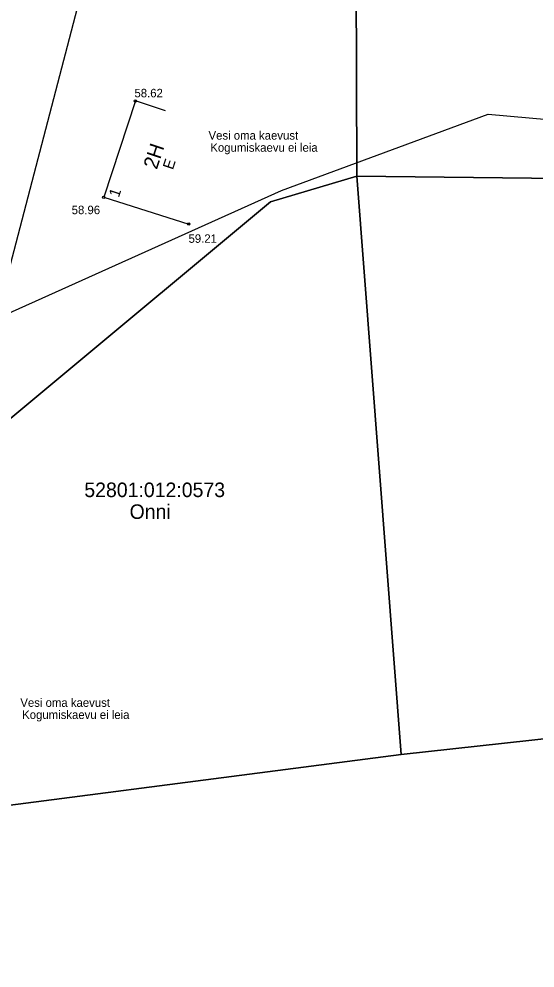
# Model space of a CAD drawing. Extents: x 642646 to 644682, y 6455426 to 6458531.
# Drawn here: x 643905.1 to 643947.6, y 6457363.3 to 6457441.6 of the extents above; entities that cross this region are included whole.
import ezdxf

# ---------------------------------------------------------------- set-up
doc = ezdxf.new("R2010")
doc.units = 0
for name, color, linetype in [('HOONE', 7, 'Continuous'), ('KORGUS', 7, 'Continuous'), ('MOOTPIIR', 7, 'Continuous'), ('PIIR', 7, 'Continuous'), ('PIIRASULA', 7, 'Continuous')]:
    doc.layers.add(name, color=color, linetype=linetype)

msp = doc.modelspace()

# ---------------------------------------------------------------- linework, layer by layer
at = {"layer": 'HOONE'}
msp.add_lwpolyline([(643917.173, 6457434.022), (643914.698, 6457434.834), (643912.092, 6457426.888), (643919.093, 6457424.68)], dxfattribs=at)
at = {"layer": 'KORGUS'}
for centre in [(643914.698, 6457434.834), (643912.092, 6457426.888), (643919.093, 6457424.68)]:
    msp.add_circle(centre, 0.1, dxfattribs=at)
at = {"layer": 'MOOTPIIR'}
msp.add_lwpolyline([(643866.602, 6457452.494), (643909.908, 6457442.487), (643903.522, 6457418.161), (643898.805, 6457397.711), (643909.353, 6457306.46), (643942.291, 6457312.012), (643947.277, 6457282.429), (643913.181, 6457276.682), (643916.799, 6457248.534), (643913.062, 6457206.985), (643907.106, 6457187.698), (643879.644, 6457140.123), (643853.662, 6457155.12), (643879.437, 6457199.773), (643883.465, 6457212.819), (643886.627, 6457247.959), (643870.296, 6457374.994), (643868.57, 6457400.105), (643873.159, 6457420.654), (643864.202, 6457442.108)], close=True, dxfattribs=at)
at = {"layer": 'PIIR'}
for points in [[(643893.08, 6457418.49), (643889.43, 6457396.2), (643925.85, 6457426.5), (643932.95, 6457428.63), (643932.81, 6457469.42), (643910.42, 6457476.21)], [(643960.91, 6457468.35), (643932.81, 6457469.42), (643932.95, 6457428.63), (643968.98, 6457428.21), (643983.03, 6457427.63), (643982.78, 6457449.18), (643970.46, 6457449.16), (643970.33, 6457468.27)], [(643891.67, 6457375.09), (643936.62, 6457380.92), (643932.95, 6457428.63), (643925.85, 6457426.5), (643889.43, 6457396.2)], [(643968.98, 6457428.21), (643932.95, 6457428.63), (643936.62, 6457380.92), (643983.44, 6457386.08), (643983.08, 6457417.65), (643983.03, 6457427.63)], [(643938.14, 6457340.65), (643984.38, 6457346.37), (643983.44, 6457386.08), (643936.62, 6457380.92), (643891.67, 6457375.09), (643898.09, 6457334.88)]]:
    msp.add_lwpolyline(points, close=True, dxfattribs=at)
at = {"layer": 'PIIRASULA'}
msp.add_lwpolyline([(643828.781, 6457066.617), (643850.61, 6457105.89), (643906.39, 6457205.36), (643909.53, 6457228.03), (643903.9, 6457285.63), (643897.28, 6457335.44), (643891.66, 6457375), (643893.31, 6457412.4), (643926.74, 6457427.46), (643943.79, 6457433.75), (643972.66, 6457431.156)], dxfattribs=at)

# ---------------------------------------------------------------- texts
at = {"layer": 'HOONE'}
for s, p in [('Vesi oma kaevust', (643920.729, 6457431.642)), ('Kogumiskaevu ei leia', (643920.879, 6457430.644)), ('Vesi oma kaevust', (643905.219, 6457384.86)), ('Kogumiskaevu ei leia', (643905.368, 6457383.863))]:
    msp.add_text(s, height=0.7, dxfattribs=at).set_placement(p)
for s, height, p in [('2H', 1.2, (643916.466, 6457429.124)), ('E', 0.9, (643917.789, 6457429.11)), ('1', 0.9, (643913.337, 6457426.82))]:
    msp.add_text(s, height=height, rotation=71.8446, dxfattribs=at).set_placement(p)
at = {"layer": 'KORGUS'}
for s, p in [(' 58.62', (643914.363, 6457435.131)), (' 58.96', (643909.191, 6457425.495)), (' 59.21', (643918.821, 6457423.133))]:
    msp.add_text(s, height=0.7, dxfattribs=at).set_placement(p)
at = {"layer": 'PIIR'}
for s, p in [('52801:012:0573', (643910.492, 6457402.16)), ('Onni', (643914.223, 6457400.36))]:
    msp.add_text(s, height=1.2, dxfattribs=at).set_placement(p)

doc.saveas('drawing.dxf')
